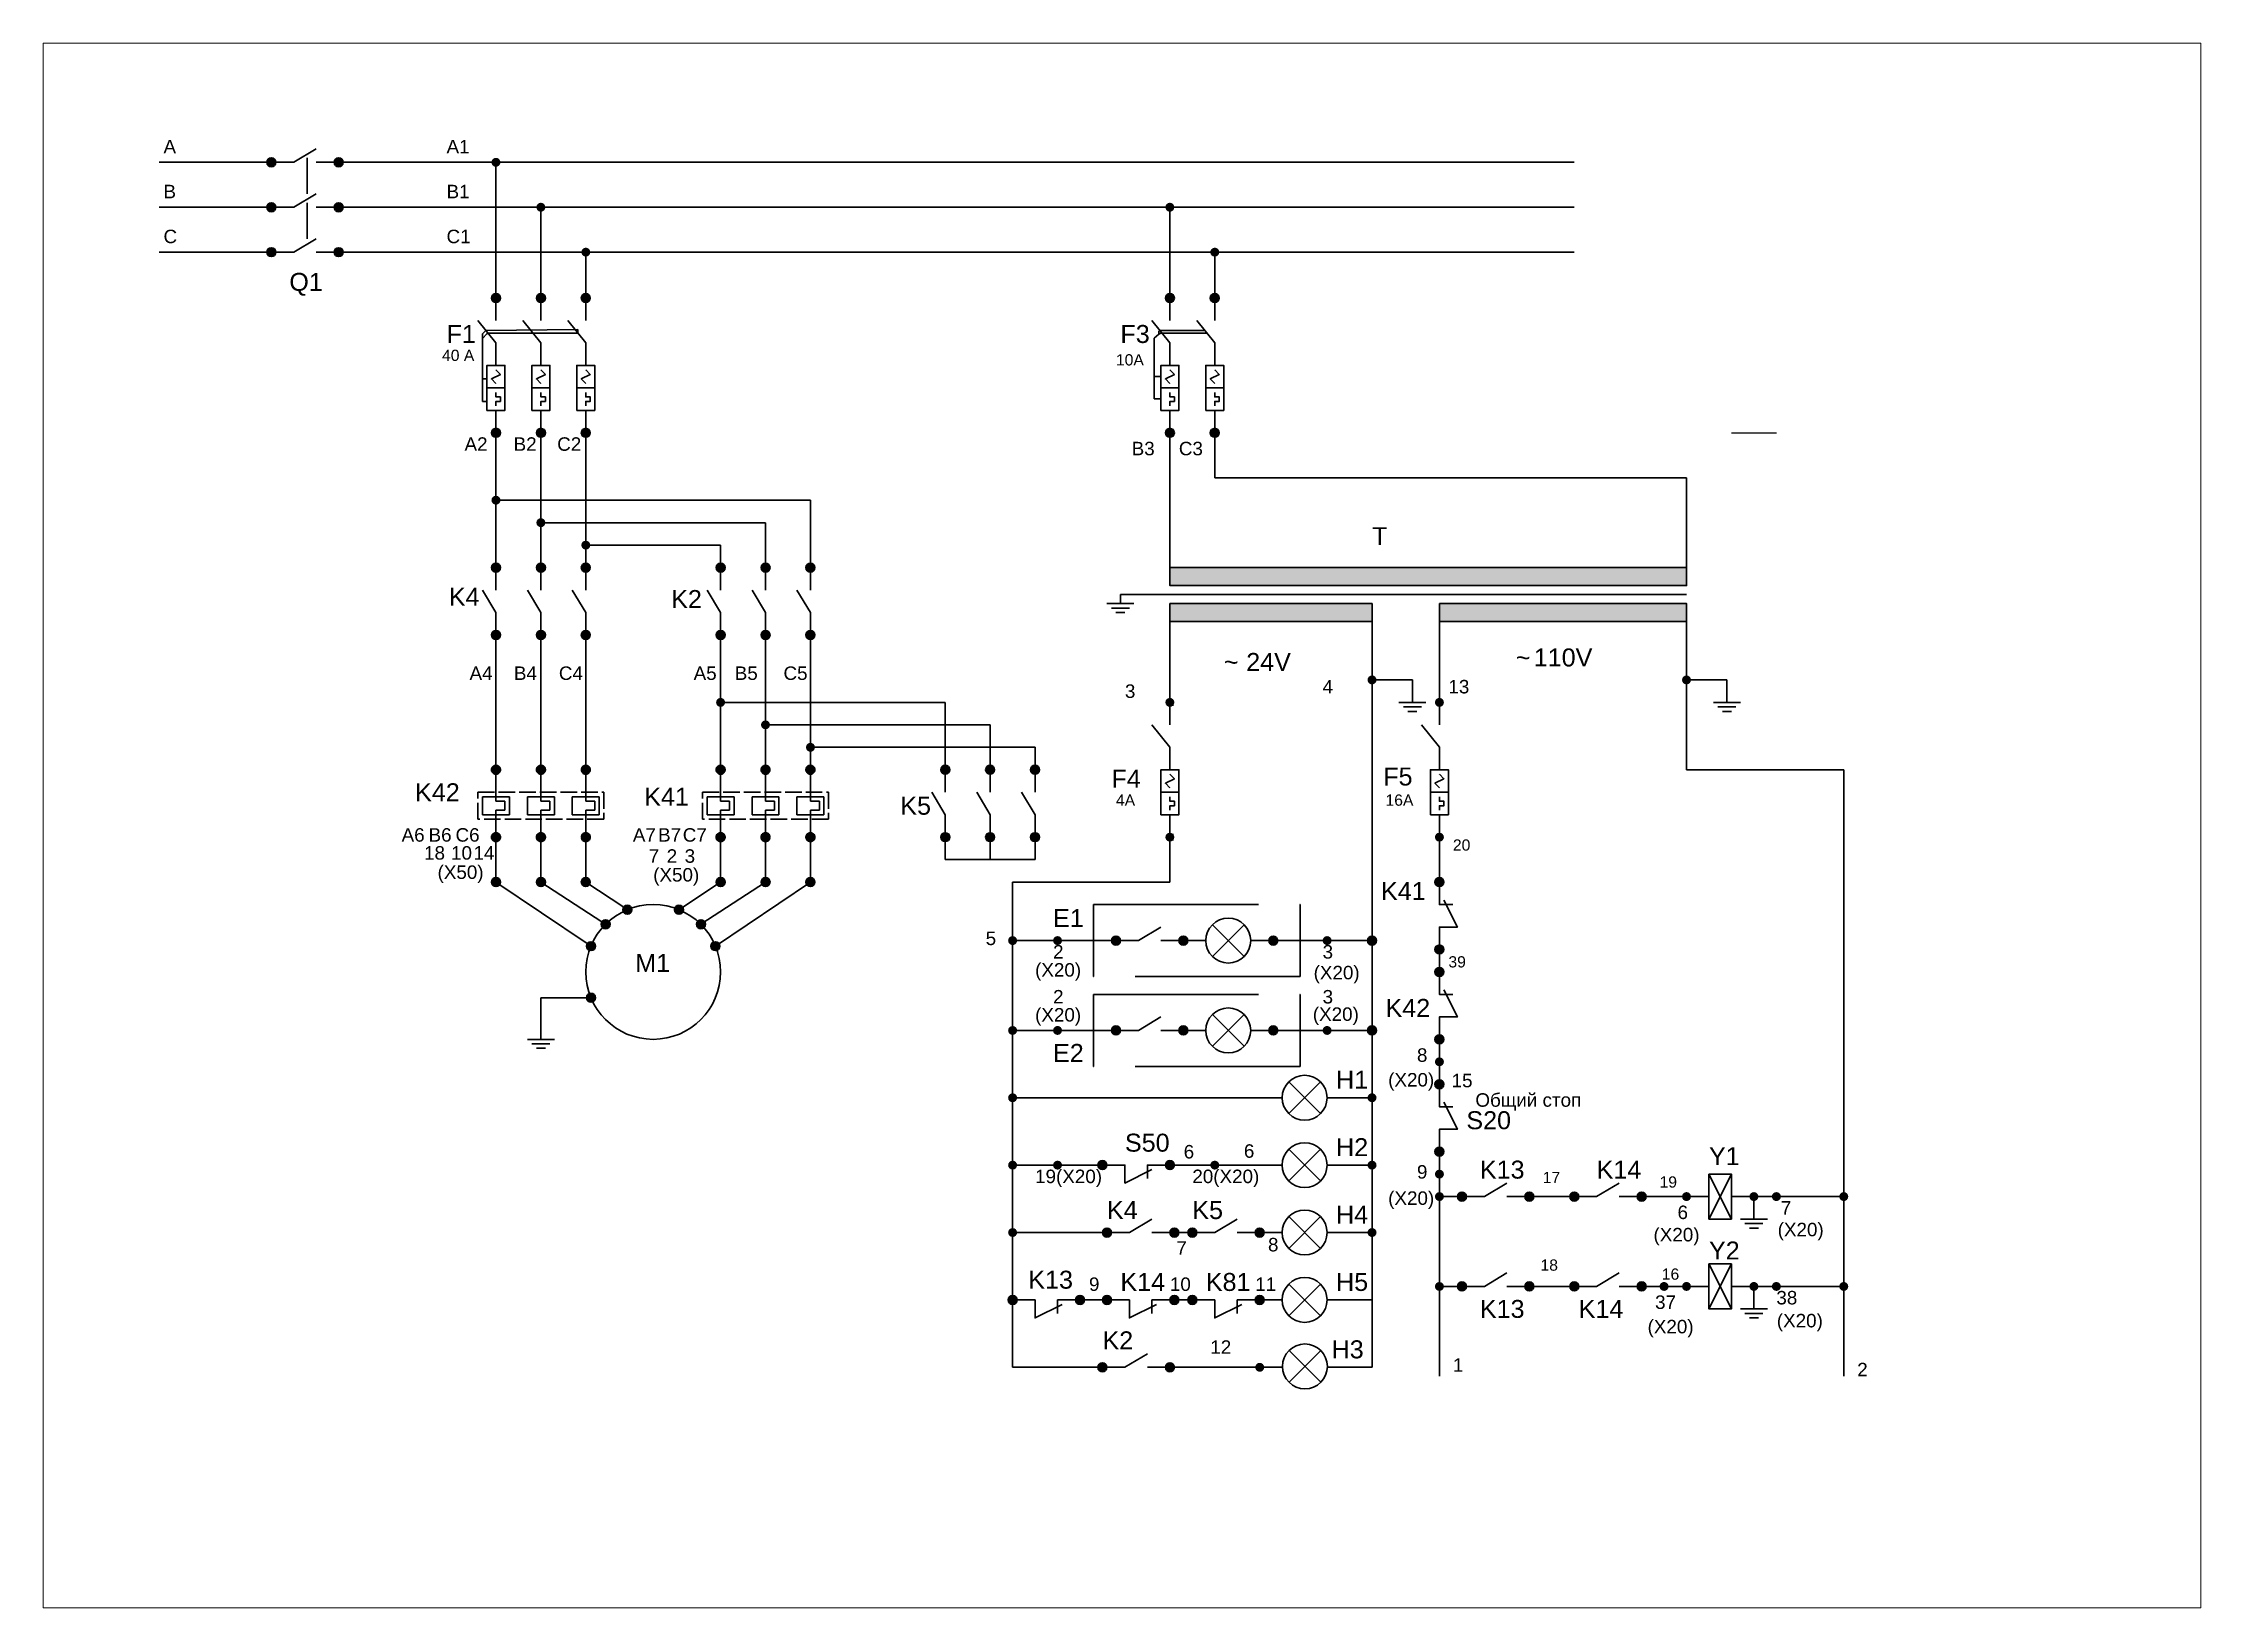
# Paper-space layout 'Лист1' of a CAD drawing. Header units: millimetres. Extents: x 3 to 277, y 1 to 200.
# The model-space entities are those that its viewports show. They can reach past a viewport. Long polylines and large blocks are cut down to what shows.
import ezdxf

# ---------------------------------------------------------------- set-up
doc = ezdxf.new("R2010")
doc.units = ezdxf.units.MM
doc.linetypes.add('ACAD_ISO02W100', pattern=[15, 12, -3])
doc.layers.get('0').update_dxf_attribs({"color": 250, "lineweight": 30})
for name, color, linetype, lineweight in [('Обозн.', 1, 'Continuous', 20), ('Провода', 5, 'Continuous', 20), ('Разъемы', 3, 'Continuous', 20)]:
    doc.layers.add(name, color=color, linetype=linetype, lineweight=lineweight)
doc.styles.get("Standard").update_dxf_attribs({"font": 'arial.ttf'})
pattern_1 = [(0, (-10, -15), (0, 6.985), [5.08, -1.905]), (90, (-10, -15), (-6.985, 4e-16), [5.08, -1.905])]
pattern_2 = [(0, (5, -15), (0, 6.985), [5.08, -1.905]), (90, (5, -15), (-6.985, 4e-16), [5.08, -1.905])]

# ---------------------------------------------------------------- blocks, each defined once
blk = doc.blocks.new('*U2')
h = blk.add_hatch()
h.set_pattern_fill('ANGLE', color=256)
h.set_pattern_definition(pattern_1)
h.paths.add_polyline_path([(1, 0, 1), (-1, 0, 1)])
h = blk.add_hatch(color=256)
h.dxf.hatch_style = 1
h.paths.add_polyline_path([(1, 0, 1), (-1, 0, 1)])
h = blk.add_hatch()
h.set_pattern_fill('ANGLE', color=256)
h.set_pattern_definition(pattern_2)
h.paths.add_polyline_path([(31, 0, 1), (29, 0, 1)])
h = blk.add_hatch(color=256)
h.dxf.hatch_style = 1
h.paths.add_polyline_path([(31, 0, 1), (29, 0, 1)])
h = blk.add_hatch(color=256)
h.dxf.hatch_style = 1
h.paths.add_polyline_path([(1, -10, 1), (-1, -10, 1)])
h = blk.add_hatch(color=256)
h.dxf.hatch_style = 1
h.paths.add_polyline_path([(31, -10, 1), (29, -10, 1)])
h = blk.add_hatch(color=256)
h.dxf.hatch_style = 1
h.paths.add_polyline_path([(1, -20, 1), (-1, -20, 1)])
h = blk.add_hatch(color=256)
h.dxf.hatch_style = 1
h.paths.add_polyline_path([(31, -20, 1), (29, -20, 1)])
for p, q in [((22.02, 3.02), (21, 3.02)), ((21, 3.02), (22.01, 2.01)), ((22.01, 2.01), (22.2, 1.76)), ((22.8, 2.24), (22.02, 3.02)), ((22.2, 1.76), (22.2, -18.24)), ((23, -18.24), (22.8, 2.24)), ((22.2, -18.24), (23, -18.24))]:
    blk.add_line(p, q)
for points in [[(5, 2), (10, 2), (10, -2), (5, -2)], [(10, 2), (15, 2), (15, -2), (10, -2)], [(5, -8), (10, -8), (10, -12), (5, -12)], [(10, -8), (15, -8), (15, -12), (10, -12)], [(5, -18), (10, -18), (10, -22), (5, -22)], [(5, -18), (10, -18), (10, -22), (5, -22)], [(10, -18), (15, -18), (15, -22), (10, -22)], [(10, -18), (15, -18), (15, -22), (10, -22)]]:
    blk.add_lwpolyline(points, close=True)
at = {"linetype": 'ACAD_ISO02W100'}
for points in [[(12, 3.02), (7, 3.02), (7, 2)], [(21, 3.02), (12, 3.02), (12, 2)]]:
    blk.add_lwpolyline(points, dxfattribs=at)
for points in [[(11, 0), (11, 0), (12, 1), (13, -1), (14, 0), (14, 0)], [(15, 0), (20, 0), (25, 4)], [(1, 0), (5, 0)], [(6, 0), (7, 0), (7, -1), (8, -1), (8, 0), (9, 0)], [(25, 0), (29, 0)], [(11, -10), (11, -10), (12, -9), (13, -11), (14, -10), (14, -10)], [(15, -10), (20, -10), (25, -6)], [(1, -10), (5, -10)], [(6, -10), (7, -10), (7, -11), (8, -11), (8, -10), (9, -10)], [(25, -10), (29, -10)], [(11, -20), (11, -20), (12, -19), (13, -21), (14, -20), (14, -20)], [(11, -20), (11, -20), (12, -19), (13, -21), (14, -20), (14, -20)], [(15, -20), (20, -20), (25, -16)], [(15, -20), (20, -20), (25, -16)], [(1, -20), (5, -20)], [(1, -20), (5, -20)], [(6, -20), (7, -20), (7, -21), (8, -21), (8, -20), (9, -20)], [(6, -20), (7, -20), (7, -21), (8, -21), (8, -20), (9, -20)], [(25, -20), (29, -20)]]:
    blk.add_lwpolyline(points)
for centre in [(0, 0), (30, 0), (0, -10), (30, -10), (0, -20), (30, -20)]:
    blk.add_circle(centre, 1)
blk = doc.blocks.new('Контакт')
h = blk.add_hatch(color=256)
h.dxf.hatch_style = 1
h.paths.add_polyline_path([(1, 0, 1), (-1, 0, 1)])
h = blk.add_hatch(color=256)
h.dxf.hatch_style = 1
h.paths.add_polyline_path([(1, 0, 1), (-1, 0, 1)])
h = blk.add_hatch(color=256)
h.dxf.hatch_style = 1
h.paths.add_polyline_path([(1, 0, 1), (-1, 0, 1)])
h = blk.add_hatch(color=256)
h.dxf.hatch_style = 1
h.paths.add_polyline_path([(16, 0, 1), (14, 0, 1)])
h = blk.add_hatch(color=256)
h.dxf.hatch_style = 1
h.paths.add_polyline_path([(16, 0, 1), (14, 0, 1)])
h = blk.add_hatch(color=256)
h.dxf.hatch_style = 1
h.paths.add_polyline_path([(16, 0, 1), (14, 0, 1)])
for points in [[(1, 0), (5, 0), (10, 3)], [(10, 0), (14, 0)]]:
    blk.add_lwpolyline(points)
for centre in [(0, 0), (0, 0), (0, 0), (15, 0), (15, 0), (15, 0)]:
    blk.add_circle(centre, 1)
blk = doc.blocks.new('*U5')
at = {"linetype": 'ACAD_ISO02W100'}
h = blk.add_hatch(color=256, dxfattribs=at)
h.dxf.hatch_style = 1
h.paths.add_polyline_path([(1, 0, 1), (-1, 0, 1)])
h = blk.add_hatch(color=256, dxfattribs=at)
h.dxf.hatch_style = 1
h.paths.add_polyline_path([(16, 0, 1), (14, 0, 1)])
h = blk.add_hatch(color=256, dxfattribs=at)
h.dxf.hatch_style = 1
h.paths.add_polyline_path([(1, -10, 1), (-1, -10, 1)])
h = blk.add_hatch(color=256, dxfattribs=at)
h.dxf.hatch_style = 1
h.paths.add_polyline_path([(16, -10, 1), (14, -10, 1)])
h = blk.add_hatch(color=256, dxfattribs=at)
h.dxf.hatch_style = 1
h.paths.add_polyline_path([(1, -20, 1), (-1, -20, 1)])
h = blk.add_hatch(color=256, dxfattribs=at)
h.dxf.hatch_style = 1
h.paths.add_polyline_path([(16, -20, 1), (14, -20, 1)])
for p, q in [((1, 0), (5, 0)), ((9, 0), (14, 0)), ((1, -10), (5, -10)), ((9, -10), (14, -10)), ((1, -20), (5, -20)), ((9, -20), (14, -20))]:
    blk.add_line(p, q, dxfattribs=at)
at = {"linetype": 'ACAD_ISO02W100', "ltscale": 0.1}
blk.add_lwpolyline([(4, 4), (10, 4), (10, -24), (4, -24)], close=True, dxfattribs=at)
at = {"linetype": 'ACAD_ISO02W100'}
for points in [[(5, 3), (5, 3), (5, 3), (5, 3)], [(5, 3), (9, 3), (9, -3), (5, -3)], [(5, -7), (5, -7), (5, -7), (5, -7)], [(5, -7), (9, -7), (9, -13), (5, -13)], [(5, -17), (5, -17), (5, -17), (5, -17)], [(5, -17), (9, -17), (9, -23), (5, -23)]]:
    blk.add_lwpolyline(points, close=True, dxfattribs=at)
for points in [[(5, 0), (6, 0), (6, -2), (8, -2), (8, 0), (9, 0)], [(5, -10), (6, -10), (6, -12), (8, -12), (8, -10), (9, -10)], [(5, -20), (6, -20), (6, -22), (8, -22), (8, -20), (9, -20)]]:
    blk.add_lwpolyline(points, dxfattribs=at)
for centre in [(0, 0), (15, 0), (0, -10), (15, -10), (0, -20), (15, -20)]:
    blk.add_circle(centre, 1, dxfattribs=at)
blk = doc.blocks.new('*U6')
h = blk.add_hatch()
h.set_pattern_fill('ANGLE', color=256)
h.set_pattern_definition(pattern_1)
h.paths.add_polyline_path([(1, 0, 1), (-1, 0, 1)])
at = {"linetype": 'ACAD_ISO02W100'}
h = blk.add_hatch(color=256, dxfattribs=at)
h.dxf.hatch_style = 1
h.paths.add_polyline_path([(1, 0, 1), (-1, 0, 1)])
h = blk.add_hatch()
h.set_pattern_fill('ANGLE', color=256)
h.set_pattern_definition(pattern_2)
h.paths.add_polyline_path([(31, 0, 1), (29, 0, 1)])
h = blk.add_hatch(color=256, dxfattribs=at)
h.dxf.hatch_style = 1
h.paths.add_polyline_path([(31, 0, 1), (29, 0, 1)])
h = blk.add_hatch(color=256, dxfattribs=at)
h.dxf.hatch_style = 1
h.paths.add_polyline_path([(1, -10, 1), (-1, -10, 1)])
h = blk.add_hatch(color=256, dxfattribs=at)
h.dxf.hatch_style = 1
h.paths.add_polyline_path([(31, -10, 1), (29, -10, 1)])
for points in [[(5, 2), (10, 2), (10, -2), (5, -2)], [(10, 2), (15, 2), (15, -2), (10, -2)], [(5, -8), (10, -8), (10, -12), (5, -12)], [(10, -8), (15, -8), (15, -12), (10, -12)]]:
    blk.add_lwpolyline(points, close=True)
for points in [[(21.99, 2.48), (21.04, 3.49), (12.56, 3.49), (12.56, 2), (12.56, 3.49), (7.55, 3.49), (7.55, 2)], [(22.2, 2), (21.99, 2.48), (22.47, 2.48), (22.47, 2.48), (22.62, 2.48), (22.8, 2.24)], [(22.2, -8.24), (22.2, 2)], [(22.8, -7.76), (22.8, 2.24)]]:
    blk.add_lwpolyline(points, dxfattribs=at)
for points in [[(11, 0), (11, 0), (12, 1), (13, -1), (14, 0), (14, 0)], [(15, 0), (20, 0), (25, 4)], [(1, 0), (5, 0)], [(6, 0), (7, 0), (7, -1), (8, -1), (8, 0), (9, 0)], [(25, 0), (29, 0)], [(11, -10), (11, -10), (12, -9), (13, -11), (14, -10), (14, -10)], [(15, -10), (20, -10), (25, -6)], [(1, -10), (5, -10)], [(6, -10), (7, -10), (7, -11), (8, -11), (8, -10), (9, -10)], [(25, -10), (29, -10)]]:
    blk.add_lwpolyline(points)
for centre in [(0, 0), (30, 0), (0, -10), (30, -10)]:
    blk.add_circle(centre, 1)
blk = doc.blocks.new('*U8')
h = blk.add_hatch(color=256)
h.dxf.hatch_style = 1
h.paths.add_polyline_path([(1, 0, 1), (-1, 0, 1)])
h = blk.add_hatch(color=256)
h.dxf.hatch_style = 1
h.paths.add_polyline_path([(1, 0, 1), (-1, 0, 1)])
h = blk.add_hatch(color=256)
h.dxf.hatch_style = 1
h.paths.add_polyline_path([(16, 0, 1), (14, 0, 1)])
h = blk.add_hatch(color=256)
h.dxf.hatch_style = 1
h.paths.add_polyline_path([(16, 0, 1), (14, 0, 1)])
for points in [[(1, 0), (5, 0), (5, -4), (11, -1)], [(1, 0), (5, 0), (5, -4), (11, -1)], [(10, -2), (10, 0), (14, 0)], [(14, 0), (10, 0), (10, -3)]]:
    blk.add_lwpolyline(points)
for centre in [(0, 0), (0, 0), (15, 0), (15, 0)]:
    blk.add_circle(centre, 1)
blk = doc.blocks.new('*U7')
h = blk.add_hatch()
h.set_pattern_fill('ANGLE', color=256)
h.set_pattern_definition(pattern_1)
h.paths.add_polyline_path([(1, 0, 1), (-1, 0, 1)])
at = {"linetype": 'ACAD_ISO02W100'}
h = blk.add_hatch(color=256, dxfattribs=at)
h.dxf.hatch_style = 1
h.paths.add_polyline_path([(1, 0, 1), (-1, 0, 1)])
h = blk.add_hatch()
h.set_pattern_fill('ANGLE', color=256)
h.set_pattern_definition(pattern_2)
h.paths.add_polyline_path([(31, 0, 1), (29, 0, 1)])
h = blk.add_hatch(color=256, dxfattribs=at)
h.dxf.hatch_style = 1
h.paths.add_polyline_path([(31, 0, 1), (29, 0, 1)])
for points in [[(5, 2), (10, 2), (10, -2), (5, -2)], [(5, 2), (10, 2), (10, -2), (5, -2)], [(10, 2), (15, 2), (15, -2), (10, -2)], [(10, 2), (15, 2), (15, -2), (10, -2)]]:
    blk.add_lwpolyline(points, close=True)
for points in [[(11, 0), (11, 0), (12, 1), (13, -1), (14, 0), (14, 0)], [(11, 0), (11, 0), (12, 1), (13, -1), (14, 0), (14, 0)], [(15, 0), (20, 0), (25, 4)], [(15, 0), (20, 0), (25, 4)], [(1, 0), (5, 0)], [(1, 0), (5, 0)], [(6, 0), (7, 0), (7, -1), (8, -1), (8, 0), (9, 0)], [(6, 0), (7, 0), (7, -1), (8, -1), (8, 0), (9, 0)]]:
    blk.add_lwpolyline(points)
blk.add_lwpolyline([(25, 0), (29, 0)], dxfattribs=at)

msp = doc.modelspace()

# ---------------------------------------------------------------- hatches: boundary and pattern name
h = msp.add_hatch(color=256)
h.dxf.hatch_style = 1
h.set_gradient(color1=(51, 51, 51), color2=(0, 0, 0), one_color=1)
edge = h.paths.add_edge_path()
edge.add_arc((25, 130.21), 1, 0, 360)
h = msp.add_hatch(color=256)
h.dxf.hatch_style = 1
h.set_gradient(color1=(51, 51, 51), color2=(0, 0, 0), one_color=1)
edge = h.paths.add_edge_path()
edge.add_arc((35, 120.21), 1, 0, 360)
h = msp.add_hatch(color=256)
h.dxf.hatch_style = 1
h.set_gradient(color1=(51, 51, 51), color2=(0, 0, 0), one_color=1)
edge = h.paths.add_edge_path()
edge.add_arc((175, 120.21), 1, 0, 360)
h = msp.add_hatch(color=256)
h.dxf.hatch_style = 1
h.set_gradient(color1=(51, 51, 51), color2=(0, 0, 0), one_color=1)
edge = h.paths.add_edge_path()
edge.add_arc((45, 110.21), 1, 0, 360)
h = msp.add_hatch(color=256)
h.dxf.hatch_style = 1
h.set_gradient(color1=(51, 51, 51), color2=(0, 0, 0), one_color=1)
edge = h.paths.add_edge_path()
edge.add_arc((185, 110.21), 1, 0, 360)
h = msp.add_hatch(color=256)
h.dxf.hatch_style = 1
h.set_gradient(color1=(51, 51, 51), color2=(0, 0, 0), one_color=1)
edge = h.paths.add_edge_path()
edge.add_arc((25, 55), 1, 0, 360)
h = msp.add_hatch(color=256)
h.dxf.hatch_style = 1
h.set_gradient(color1=(51, 51, 51), color2=(0, 0, 0), one_color=1)
edge = h.paths.add_edge_path()
edge.add_arc((35, 50), 1, 0, 360)
h = msp.add_hatch(color=256)
h.dxf.hatch_style = 1
h.set_gradient(color1=(51, 51, 51), color2=(0, 0, 0), one_color=1)
edge = h.paths.add_edge_path()
edge.add_arc((45, 45), 1, 0, 360)
h = msp.add_hatch(color=256)
h.dxf.hatch_style = 1
h.set_gradient(color1=(51, 51, 51), color2=(0, 0, 0), one_color=1)
h.paths.add_polyline_path([(205, 40), (175, 40), (175, 36), (205, 36)])
h.paths.add_polyline_path([(235, 40), (205, 40), (205, 36), (235, 36)])
h.paths.add_polyline_path([(265, 40), (235, 40), (235, 36), (265, 36)])
h.paths.add_polyline_path([(290, 40), (265, 40), (265, 36), (290, 36)])
h.paths.add_polyline_path([(290, 32), (265, 32), (265, 28), (290, 28)])
h.paths.add_polyline_path([(265, 32), (235, 32), (235, 28), (265, 28)])
h.paths.add_polyline_path([(235, 32), (235, 28)], flags=17)
h.paths.add_polyline_path([(220, 32), (205, 32), (205, 28), (220, 28)])
h.paths.add_polyline_path([(205, 32), (175, 32), (175, 28), (205, 28)])
h = msp.add_hatch(color=256)
h.dxf.hatch_style = 1
h.set_gradient(color1=(51, 51, 51), color2=(0, 0, 0), one_color=1)
edge = h.paths.add_edge_path()
edge.add_arc((220, 15), 1, 0, 360)
h = msp.add_hatch(color=256)
h.dxf.hatch_style = 1
h.set_gradient(color1=(51, 51, 51), color2=(0, 0, 0), one_color=1)
edge = h.paths.add_edge_path()
edge.add_arc((290, 15), 1, 0, 360)
h = msp.add_hatch(color=256)
h.dxf.hatch_style = 1
h.set_gradient(color1=(51, 51, 51), color2=(0, 0, 0), one_color=1)
edge = h.paths.add_edge_path()
edge.add_arc((75, 10), 1, 0, 360)
h = msp.add_hatch(color=256)
h.dxf.hatch_style = 1
h.set_gradient(color1=(51, 51, 51), color2=(0, 0, 0), one_color=1)
edge = h.paths.add_edge_path()
edge.add_arc((85, 5), 1, 0, 360)
h = msp.add_hatch(color=256)
h.dxf.hatch_style = 1
h.set_gradient(color1=(51, 51, 51), color2=(0, 0, 0), one_color=1)
edge = h.paths.add_edge_path()
edge.add_arc((95, 0), 1, 0, 360)
h = msp.add_hatch(color=256)
h.dxf.hatch_style = 1
h.set_gradient(color1=(51, 51, 51), color2=(0, 0, 0), one_color=1)
edge = h.paths.add_edge_path()
edge.add_arc((25, -30), 1, 0, 360)
h = msp.add_hatch(color=256)
h.dxf.hatch_style = 1
h.set_gradient(color1=(51, 51, 51), color2=(0, 0, 0), one_color=1)
edge = h.paths.add_edge_path()
edge.add_arc((35, -30), 1, 0, 360)
h = msp.add_hatch(color=256)
h.dxf.hatch_style = 1
h.set_gradient(color1=(51, 51, 51), color2=(0, 0, 0), one_color=1)
edge = h.paths.add_edge_path()
edge.add_arc((45, -30), 1, 0, 360)
h = msp.add_hatch(color=256)
h.dxf.hatch_style = 1
h.set_gradient(color1=(51, 51, 51), color2=(0, 0, 0), one_color=1)
edge = h.paths.add_edge_path()
edge.add_arc((75, -30), 1, 0, 360)
h = msp.add_hatch(color=256)
h.dxf.hatch_style = 1
h.set_gradient(color1=(51, 51, 51), color2=(0, 0, 0), one_color=1)
edge = h.paths.add_edge_path()
edge.add_arc((85, -30), 1, 0, 360)
h = msp.add_hatch(color=256)
h.dxf.hatch_style = 1
h.set_gradient(color1=(51, 51, 51), color2=(0, 0, 0), one_color=1)
edge = h.paths.add_edge_path()
edge.add_arc((95, -30), 1, 0, 360)
h = msp.add_hatch(color=256)
h.dxf.hatch_style = 1
h.set_gradient(color1=(51, 51, 51), color2=(0, 0, 0), one_color=1)
edge = h.paths.add_edge_path()
edge.add_arc((49.39, -39.39), 1, 0, 360)
h = msp.add_hatch(color=256)
h.dxf.hatch_style = 1
h.set_gradient(color1=(51, 51, 51), color2=(0, 0, 0), one_color=1)
edge = h.paths.add_edge_path()
edge.add_arc((54.26, -36.14), 1, 0, 360)
h = msp.add_hatch(color=256)
h.dxf.hatch_style = 1
h.set_gradient(color1=(51, 51, 51), color2=(0, 0, 0), one_color=1)
edge = h.paths.add_edge_path()
edge.add_arc((65.74, -36.14), 1, 0, 360)
h = msp.add_hatch(color=256)
h.dxf.hatch_style = 1
h.set_gradient(color1=(51, 51, 51), color2=(0, 0, 0), one_color=1)
edge = h.paths.add_edge_path()
edge.add_arc((70.61, -39.39), 1, 0, 360)
h = msp.add_hatch(color=256)
h.dxf.hatch_style = 1
h.set_gradient(color1=(51, 51, 51), color2=(0, 0, 0), one_color=1)
edge = h.paths.add_edge_path()
edge.add_arc((140, -43.02), 1, 0, 360)
h = msp.add_hatch(color=256)
h.dxf.hatch_style = 1
h.set_gradient(color1=(51, 51, 51), color2=(0, 0, 0), one_color=1)
edge = h.paths.add_edge_path()
edge.add_arc((150, -43.02), 1, 0, 360)
h = msp.add_hatch(color=256)
h.dxf.hatch_style = 1
h.set_gradient(color1=(51, 51, 51), color2=(0, 0, 0), one_color=1)
edge = h.paths.add_edge_path()
edge.add_arc((198, -43.02), 1, 0, 360)
h = msp.add_hatch(color=256)
h.dxf.hatch_style = 1
h.set_gradient(color1=(51, 51, 51), color2=(0, 0, 0), one_color=1)
edge = h.paths.add_edge_path()
edge.add_arc((210, -43.02), 1, 0, 360)
h = msp.add_hatch(color=256)
h.dxf.hatch_style = 1
h.set_gradient(color1=(51, 51, 51), color2=(0, 0, 0), one_color=1)
edge = h.paths.add_edge_path()
edge.add_arc((220, -43.02), 1, 0, 360)
h = msp.add_hatch(color=256)
h.dxf.hatch_style = 1
h.set_gradient(color1=(51, 51, 51), color2=(0, 0, 0), one_color=1)
edge = h.paths.add_edge_path()
edge.add_arc((46.14, -44.26), 1, 0, 360)
h = msp.add_hatch(color=256)
h.dxf.hatch_style = 1
h.set_gradient(color1=(51, 51, 51), color2=(0, 0, 0), one_color=1)
edge = h.paths.add_edge_path()
edge.add_arc((73.86, -44.26), 1, 0, 360)
h = msp.add_hatch(color=256)
h.dxf.hatch_style = 1
h.set_gradient(color1=(51, 51, 51), color2=(0, 0, 0), one_color=1)
edge = h.paths.add_edge_path()
edge.add_arc((46.14, -55.74), 1, 0, 360)
h = msp.add_hatch(color=256)
h.dxf.hatch_style = 1
h.set_gradient(color1=(51, 51, 51), color2=(0, 0, 0), one_color=1)
edge = h.paths.add_edge_path()
edge.add_arc((140, -63.02), 1, 0, 360)
h = msp.add_hatch(color=256)
h.dxf.hatch_style = 1
h.set_gradient(color1=(51, 51, 51), color2=(0, 0, 0), one_color=1)
edge = h.paths.add_edge_path()
edge.add_arc((150, -63.02), 1, 0, 360)
h = msp.add_hatch(color=256)
h.dxf.hatch_style = 1
h.set_gradient(color1=(51, 51, 51), color2=(0, 0, 0), one_color=1)
edge = h.paths.add_edge_path()
edge.add_arc((198, -63.02), 1, 0, 360)
h = msp.add_hatch(color=256)
h.dxf.hatch_style = 1
h.set_gradient(color1=(51, 51, 51), color2=(0, 0, 0), one_color=1)
edge = h.paths.add_edge_path()
edge.add_arc((210, -63.02), 1, 0, 360)
h = msp.add_hatch(color=256)
h.dxf.hatch_style = 1
h.set_gradient(color1=(51, 51, 51), color2=(0, 0, 0), one_color=1)
edge = h.paths.add_edge_path()
edge.add_arc((220, -63.02), 1, 0, 360)
h = msp.add_hatch(color=256)
h.dxf.hatch_style = 1
h.set_gradient(color1=(51, 51, 51), color2=(0, 0, 0), one_color=1)
edge = h.paths.add_edge_path()
edge.add_arc((235, -70), 1, 0, 360)
h = msp.add_hatch(color=256)
h.dxf.hatch_style = 1
h.set_gradient(color1=(51, 51, 51), color2=(0, 0, 0), one_color=1)
edge = h.paths.add_edge_path()
edge.add_arc((140, -78), 1, 0, 360)
h = msp.add_hatch(color=256)
h.dxf.hatch_style = 1
h.set_gradient(color1=(51, 51, 51), color2=(0, 0, 0), one_color=1)
edge = h.paths.add_edge_path()
edge.add_arc((220, -78), 1, 0, 360)
h = msp.add_hatch(color=256)
h.dxf.hatch_style = 1
h.set_gradient(color1=(51, 51, 51), color2=(0, 0, 0), one_color=1)
edge = h.paths.add_edge_path()
edge.add_arc((140, -93), 1, 0, 360)
h = msp.add_hatch(color=256)
h.dxf.hatch_style = 1
h.set_gradient(color1=(51, 51, 51), color2=(0, 0, 0), one_color=1)
edge = h.paths.add_edge_path()
edge.add_arc((150, -93), 1, 0, 360)
h = msp.add_hatch(color=256)
h.dxf.hatch_style = 1
h.set_gradient(color1=(51, 51, 51), color2=(0, 0, 0), one_color=1)
edge = h.paths.add_edge_path()
edge.add_arc((185, -93), 1, 0, 360)
h = msp.add_hatch(color=256)
h.dxf.hatch_style = 1
h.set_gradient(color1=(51, 51, 51), color2=(0, 0, 0), one_color=1)
edge = h.paths.add_edge_path()
edge.add_arc((220, -93), 1, 0, 360)
h = msp.add_hatch(color=256)
h.dxf.hatch_style = 1
h.set_gradient(color1=(51, 51, 51), color2=(0, 0, 0), one_color=1)
edge = h.paths.add_edge_path()
edge.add_arc((235, -95), 1, 0, 360)
h = msp.add_hatch(color=256)
h.dxf.hatch_style = 1
h.set_gradient(color1=(51, 51, 51), color2=(0, 0, 0), one_color=1)
edge = h.paths.add_edge_path()
edge.add_arc((235, -100), 1, 0, 360)
h = msp.add_hatch(color=256)
h.dxf.hatch_style = 1
h.set_gradient(color1=(51, 51, 51), color2=(0, 0, 0), one_color=1)
edge = h.paths.add_edge_path()
edge.add_arc((290, -100), 1, 0, 360)
h = msp.add_hatch(color=256)
h.dxf.hatch_style = 1
h.set_gradient(color1=(51, 51, 51), color2=(0, 0, 0), one_color=1)
edge = h.paths.add_edge_path()
edge.add_arc((305, -100), 1, 0, 360)
h = msp.add_hatch(color=256)
h.dxf.hatch_style = 1
h.set_gradient(color1=(51, 51, 51), color2=(0, 0, 0), one_color=1)
edge = h.paths.add_edge_path()
edge.add_arc((310, -100), 1, 0, 360)
h = msp.add_hatch(color=256)
h.dxf.hatch_style = 1
h.set_gradient(color1=(51, 51, 51), color2=(0, 0, 0), one_color=1)
edge = h.paths.add_edge_path()
edge.add_arc((325, -100), 1, 0, 360)
h = msp.add_hatch(color=256)
h.dxf.hatch_style = 1
h.set_gradient(color1=(51, 51, 51), color2=(0, 0, 0), one_color=1)
edge = h.paths.add_edge_path()
edge.add_arc((140, -108), 1, 0, 360)
h = msp.add_hatch(color=256)
h.dxf.hatch_style = 1
h.set_gradient(color1=(51, 51, 51), color2=(0, 0, 0), one_color=1)
edge = h.paths.add_edge_path()
edge.add_arc((220, -108), 1, 0, 360)
h = msp.add_hatch(color=256)
h.dxf.hatch_style = 1
h.set_gradient(color1=(51, 51, 51), color2=(0, 0, 0), one_color=1)
edge = h.paths.add_edge_path()
edge.add_arc((235, -120), 1, 0, 360)
h = msp.add_hatch(color=256)
h.dxf.hatch_style = 1
h.set_gradient(color1=(51, 51, 51), color2=(0, 0, 0), one_color=1)
edge = h.paths.add_edge_path()
edge.add_arc((285, -120), 1, 0, 360)
h = msp.add_hatch(color=256)
h.dxf.hatch_style = 1
h.set_gradient(color1=(51, 51, 51), color2=(0, 0, 0), one_color=1)
edge = h.paths.add_edge_path()
edge.add_arc((290, -120), 1, 0, 360)
h = msp.add_hatch(color=256)
h.dxf.hatch_style = 1
h.set_gradient(color1=(51, 51, 51), color2=(0, 0, 0), one_color=1)
edge = h.paths.add_edge_path()
edge.add_arc((305, -120), 1, 0, 360)
h = msp.add_hatch(color=256)
h.dxf.hatch_style = 1
h.set_gradient(color1=(51, 51, 51), color2=(0, 0, 0), one_color=1)
edge = h.paths.add_edge_path()
edge.add_arc((310, -120), 1, 0, 360)
h = msp.add_hatch(color=256)
h.dxf.hatch_style = 1
h.set_gradient(color1=(51, 51, 51), color2=(0, 0, 0), one_color=1)
edge = h.paths.add_edge_path()
edge.add_arc((325, -120), 1, 0, 360)
h = msp.add_hatch(color=256)
h.dxf.hatch_style = 1
h.set_gradient(color1=(51, 51, 51), color2=(0, 0, 0), one_color=1)
edge = h.paths.add_edge_path()
edge.add_arc((195, -138), 1, 0, 360)

# ---------------------------------------------------------------- linework, layer by layer
for p, q in [((-50, 130.21), (-26, 130.21)), ((-9, 130.21), (265, 130.21)), ((25, 100), (25, 130.21)), ((-50, 120.21), (-26, 120.21)), ((-9, 120.21), (155, 120.21)), ((35, 100), (35, 120.21)), ((148, 120.21), (265, 120.21)), ((175, 120.21), (175, 100)), ((175, 120.21), (175, 100)), ((-50, 110.21), (-26, 110.21)), ((-9, 110.21), (265, 110.21)), ((45, 100), (45, 110.21)), ((185, 100), (185, 110.21)), ((25, 70), (25, 40)), ((35, 70), (35, 40)), ((45, 70), (45, 40)), ((175, 70), (175, 40)), ((175, 70), (175, 40)), ((185, 60), (185, 70)), ((205, 60), (185, 60)), ((205, 60), (290, 60)), ((290, 60), (290, 40)), ((95, 55), (25, 55)), ((95, 40), (95, 55)), ((85, 50), (35, 50)), ((85, 40), (85, 50)), ((75, 45), (45, 45)), ((75, 40), (75, 45)), ((175, 34), (164, 34)), ((164, 34), (164, 32)), ((175, 34), (290, 34)), ((167, 32), (161, 32)), ((162, 31), (166, 31)), ((163, 30), (165, 30)), ((220, 31), (220, -88.02)), ((25, 25), (25, -5)), ((35, 25), (35, -5)), ((45, 25), (45, -5)), ((75, 25), (75, -5)), ((85, 25), (85, -5)), ((95, 25), (95, -5)), ((175, 28), (175, 10)), ((235, 28), (235, 10)), ((290, -5), (290, 28)), ((220, 15), (229, 15)), ((229, 15), (229, 10)), ((290, 15), (299, 15)), ((299, 15), (299, 10)), ((125, 10), (75, 10)), ((125, 10), (125, -5)), ((226, 10), (232, 10)), ((296, 10), (302, 10)), ((135, 5), (85, 5)), ((135, -5), (135, 5)), ((227, 9), (231, 9)), ((228, 8), (230, 8)), ((297, 9), (301, 9)), ((298, 8), (300, 8)), ((145, 0), (95, 0)), ((145, -5), (145, 0)), ((290, -5), (325, -5)), ((325, -5), (325, -140)), ((25, -20), (25, -30)), ((35, -20), (35, -30)), ((45, -20), (45, -30)), ((75, -20), (75, -30)), ((85, -20), (85, -30)), ((95, -20), (95, -30)), ((125, -20), (125, -25)), ((135, -25), (135, -20)), ((145, -25), (145, -20)), ((175, -20), (175, -30)), ((235, -20), (235, -30)), ((125, -25), (145, -25)), ((25, -30), (45.31, -43.7)), ((35, -30), (48.56, -38.85)), ((45, -30), (53.43, -35.59)), ((75, -30), (65.74, -36.14)), ((85, -30), (70.61, -39.39)), ((95, -30), (73.86, -44.26)), ((175, -30), (140, -30)), ((140, -30), (140, -55)), ((140, -43.02), (140, -88.02)), ((140, -43.02), (163, -43.02)), ((178, -43.02), (183, -43.02)), ((179, -43.02), (183, -43.02)), ((184.46, -46.55), (191.54, -39.48)), ((184.46, -39.48), (191.54, -46.55)), ((188, -43.02), (188, -43.02)), ((193, -43.02), (197, -43.02)), ((198, -43.02), (210, -43.02)), ((210, -43.02), (220, -43.02)), ((216, -43.02), (219, -43.02)), ((235, -45), (235, -50)), ((45.14, -55.74), (35, -55.74)), ((35, -55.74), (35, -63)), ((184.46, -66.55), (191.54, -59.48)), ((184.46, -59.48), (191.54, -66.55)), ((32, -65), (38, -65)), ((33, -66), (37, -66)), ((34, -67), (36, -67)), ((35, -63), (35, -65)), ((140, -63.02), (163, -63.02)), ((178, -63.02), (183, -63.02)), ((179, -63.02), (183, -63.02)), ((188, -63.02), (188, -63.02)), ((193, -63.02), (197, -63.02)), ((198, -63.02), (210, -63.02)), ((210, -63.02), (220, -63.02)), ((216, -63.02), (219, -63.02)), ((235, -65), (235, -70)), ((235, -70), (235, -75)), ((201.46, -81.53), (208.54, -74.46)), ((201.46, -74.46), (208.54, -81.53)), ((140, -78), (200, -78)), ((205, -78), (205, -78)), ((210, -78), (220, -78)), ((140, -83), (140, -123)), ((140, -84), (140, -138)), ((220, -83), (220, -138)), ((201.46, -96.53), (208.54, -89.46)), ((201.46, -89.46), (208.54, -96.53)), ((235, -91), (235, -94)), ((140, -93), (160, -93)), ((175, -93), (200, -93)), ((205, -93), (205, -93)), ((210, -93), (220, -93)), ((235, -95), (235, -140)), ((300, -95), (295, -105)), ((295, -95), (300, -105)), ((235, -100), (240, -100)), ((255, -100), (265, -100)), ((280, -100), (295, -100)), ((300, -100), (325, -100)), ((305, -100), (305, -105)), ((201.46, -111.53), (208.54, -104.46)), ((201.46, -104.46), (208.54, -111.53)), ((302, -105), (308, -105)), ((160, -108), (140, -108)), ((177, -108), (179, -108)), ((196, -108), (200, -108)), ((205, -108), (205, -108)), ((220, -108), (210, -108)), ((303, -106), (307, -106)), ((304, -107), (306, -107)), ((295, -115), (300, -125)), ((300, -115), (295, -125)), ((201.46, -126.53), (208.54, -119.46)), ((201.46, -119.46), (208.54, -126.53)), ((235, -120), (240, -120)), ((255, -120), (265, -120)), ((280, -120), (295, -120)), ((300, -120), (325, -120)), ((305, -120), (305, -125)), ((156, -123), (160, -123)), ((177, -123), (179, -123)), ((196, -123), (200, -123)), ((205, -123), (205, -123)), ((220, -123), (210, -123)), ((302, -125), (308, -125)), ((303, -126), (307, -126)), ((304, -127), (306, -127)), ((201.52, -141.33), (208.6, -134.26)), ((201.52, -134.26), (208.6, -141.33)), ((140, -138), (160, -138)), ((175, -138), (200, -138)), ((205.06, -137.8), (205.06, -137.8)), ((220, -138), (210, -138))]:
    msp.add_line(p, q)
at = {"linetype": 'ACAD_ISO02W100', "ltscale": 0.25}
for p, q in [((-17, 131.21), (-17, 123.21)), ((-17, 121.21), (-17, 113.21))]:
    msp.add_line(p, q, dxfattribs=at)
for points in [[(175, 40), (290, 40), (290, 36), (175, 36)], [(175, 32), (220, 32), (220, 28), (175, 28)], [(235, 32), (290, 32), (290, 28), (235, 28)], [(295, -95), (300, -95), (300, -105), (295, -105)], [(295, -115), (300, -115), (300, -125), (295, -125)]]:
    msp.add_lwpolyline(points, close=True)
at = {"linetype": 'ACAD_ISO02W100'}
for points in [[(158, -35.02), (204, -35.02), (204, -51.02), (158, -51.02)], [(158, -55.02), (204, -55.02), (204, -71.02), (158, -71.02)]]:
    msp.add_lwpolyline(points, close=True, dxfattribs=at)
for centre, radius in [((25, -30), 1), ((35, -30), 1), ((45, -30), 1), ((75, -30), 1), ((85, -30), 1), ((95, -30), 1), ((60, -50), 15), ((49.39, -39.39), 1), ((54.26, -36.14), 1), ((65.74, -36.14), 1), ((70.61, -39.39), 1), ((188, -43.02), 5), ((198, -43.02), 1), ((220, -43.02), 1), ((46.14, -44.26), 1), ((73.86, -44.26), 1), ((46.14, -55.74), 1), ((188, -63.02), 5), ((198, -63.02), 1), ((220, -63.02), 1), ((205, -78), 5), ((205, -93), 5), ((205, -108), 5), ((205, -123), 5), ((205.06, -137.8), 5)]:
    msp.add_circle(centre, radius)
at = {"layer": 'Defpoints'}
msp.add_line((300, 70), (310, 70), dxfattribs=at)

# ---------------------------------------------------------------- block references
for p in [(-25, 130.21), (-25, 120.21), (-25, 110.21), (240, -100), (265, -100), (240, -120), (265, -120)]:
    msp.add_blockref('Контакт', p)
for name, p, rotation in [('*U2', (25, 70), 89.99999999999999), ('*U6', (175, 70), 89.99999999999999), ('Контакт', (25, 25), 89.99999999999999), ('Контакт', (35, 25), 89.99999999999999), ('Контакт', (45, 25), 89.99999999999999), ('Контакт', (75, 25), 89.99999999999999), ('Контакт', (85, 25), 89.99999999999999), ('Контакт', (95, 25), 89.99999999999999), ('*U7', (175, -20), 89.99999999999999), ('*U7', (235, -20), 89.99999999999999), ('*U5', (25, -20), 90), ('*U5', (75, -20), 90), ('Контакт', (125, -20), 89.99999999999999), ('Контакт', (135, -20), 89.99999999999999), ('Контакт', (145, -20), 89.99999999999999), ('*U8', (235, -45), 90), ('Контакт', (163, -43.02), 1.120056424284081e-05), ('*U8', (235, -65), 90), ('Контакт', (163, -63.02), 1.120056424284081e-05), ('*U8', (235, -90), 89.99999999999999), ('*U8', (160, -93), 1.120056424284081e-05), ('Контакт', (161, -108), 1.120056424284081e-05), ('Контакт', (180, -108), 1.120056424284081e-05), ('*U8', (140, -123), 1.120056424284081e-05), ('*U8', (161, -123), 1.120056424284081e-05), ('*U8', (180, -123), 1.120056424284081e-05), ('Контакт', (160, -138), 1.120056424284081e-05)]:
    msp.add_blockref(name, p, dxfattribs=dict(rotation=rotation))

# ---------------------------------------------------------------- texts
at = {"layer": 'Обозн.'}
for s, height, p in [('Q1', 4, (-21, 101.6)), ('F1', 4, (14, 90)), ('F3', 4, (164, 90)), ('40 A', 2.5, (13, 86)), ('10А', 2.5, (163, 85)), ('T', 4, (220, 45)), ('K4', 4, (14.5, 31.5)), ('K2', 4, (64, 31)), ('~', 4, (187, 17)), ('24V', 4, (192, 17)), ('~', 4, (252, 18)), ('110V', 4, (256, 18)), ('F5', 4, (222.5, -8.5)), ('K42', 4, (7, -12)), ('K41', 4, (58, -13)), ('F4', 4, (162, -9)), ('K5', 4, (115, -15)), ('4А', 2.5, (163, -13)), ('16А', 2.5, (223, -13)), ('K41', 4, (222, -34)), ('E1', 4, (149, -40.02)), ('M1', 4, (56, -50)), ('K42', 4, (223, -60)), ('E2', 4, (149, -70.02)), ('H1', 4, (212, -76)), ('Общий стоп', 3, (243, -80)), ('S20', 4, (241, -85)), ('S50', 4, (165, -90)), ('H2', 4, (212, -91)), ('Y1', 4, (295, -93)), ('K13', 4, (244, -96)), ('K14', 4, (270, -96)), ('K4', 4, (161, -105)), ('K5', 4, (180, -105)), ('H4', 4, (212, -106)), ('Y2', 4, (295, -114)), ('K13', 4, (143.5, -120.5)), ('K14', 4, (164, -121)), ('K81', 4, (183, -121)), ('H5', 4, (212, -121)), ('K13', 4, (244, -127)), ('K14', 4, (266, -127)), ('K2', 4, (160, -134)), ('H3', 4, (211, -136))]:
    msp.add_text(s, height=height, dxfattribs=at).set_placement(p)
at = {"layer": 'Провода'}
for s, height, p in [('A', 3, (-49, 132.21)), ('A1', 3, (14, 132.21)), ('B', 3, (-49, 122.21)), ('B1', 3, (14, 122.21)), ('С', 3, (-49, 112.21)), ('C1', 3, (14, 112.21)), ('A2', 3, (18, 66)), ('B2', 3, (28.93, 66)), ('C2', 3, (38.63, 66)), ('B3', 3, (166.5, 65)), ('C3', 3, (177, 65)), ('A4', 3, (19.12, 15)), ('B4', 3, (29, 15)), ('C4', 3, (39, 15)), ('A5', 3, (69, 15)), ('B5', 3, (78.15, 15)), ('C5', 3, (89, 15)), ('4', 3, (209, 12)), ('13', 3, (237, 12)), ('3', 3, (165, 11)), ('A6', 3, (4, -21)), ('B6', 3, (10, -21)), ('C6', 3, (16, -21)), ('A7', 3, (55.47, -21)), ('B7', 3, (61.09, -21)), ('C7', 3, (66.58, -21)), ('20', 2.5, (238, -23)), ('5', 3, (134, -44.02)), ('39', 2.5, (237, -49)), ('15', 3, (237.71, -75.67)), ('6', 3, (178.08, -91.51)), ('6', 3, (191.48, -91.36)), ('17', 2.5, (258, -97)), ('19', 2.5, (284, -98)), ('7', 3, (176.44, -112.95)), ('8', 3, (196.84, -112.2)), ('18', 2.5, (257.5, -116.5)), ('9', 3, (157, -121)), ('10', 3, (175, -121)), ('11', 3, (194, -121)), ('16', 2.5, (284.5, -118.5)), ('12', 3, (184, -135)), ('1', 3, (238, -139)), ('2', 3, (328, -140))]:
    msp.add_text(s, height=height, dxfattribs=at).set_placement(p)
at = {"layer": 'Разъемы'}
for s, p in [('18', (9, -25)), ('10', (15, -25)), ('14', (20, -25)), ('7', (59, -25.7)), ('2', (63, -25.7)), ('3', (67, -25.7)), ('(X50)', (12, -29.29)), ('(X50)', (60, -29.87)), ('(X20)', (145, -51.04)), ('2', (149, -47.02)), ('3', (209, -47.02)), ('(X20)', (207, -51.64)), ('2', (149, -57.02)), ('3', (209, -57.02)), ('(X20)', (145, -61.04)), ('(X20)', (206.82, -60.89)), ('8', (230, -70)), ('(X20)', (223.59, -75.5)), ('19(X20)', (145, -97)), ('20(X20)', (180, -97)), ('9', (230, -96)), ('(X20)', (223.59, -101.84)), ('6', (288, -105)), ('7', (311, -104)), ('(X20)', (282.65, -109.97)), ('(X20)', (310.29, -108.84)), ('37', (283, -125)), ('38', (310, -124)), ('(X20)', (281.33, -130.44)), ('(X20)', (310.1, -129.11))]:
    msp.add_text(s, height=3, dxfattribs=at).set_placement(p)

psp = doc.layouts.new('Лист1')

# ---------------------------------------------------------------- viewports
at = {"layer": 'Defpoints', "view_target_point": (2344.07, 8973.98)}
psp.add_viewport(center=(139.82, 100.89), size=(274.44, 199.0128), view_center_point=(-2179.72, -8991.39), view_height=348.2725, dxfattribs=at)

doc.saveas('drawing.dxf')
